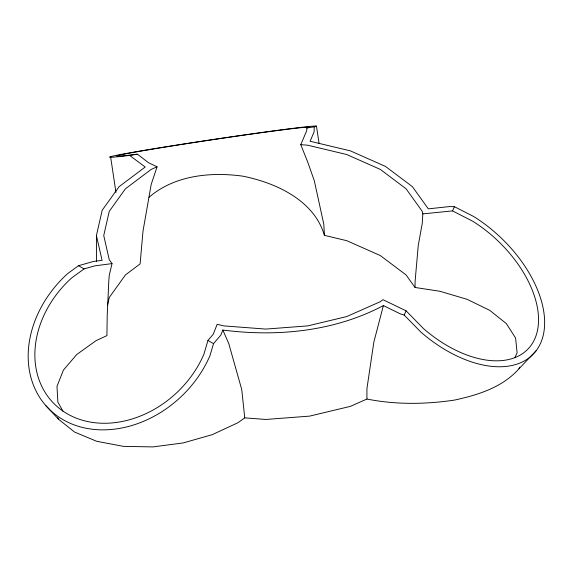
<?xml version="1.0" encoding="UTF-8"?>
<svg xmlns="http://www.w3.org/2000/svg" width="573" height="573" viewBox="0 0 573 573"><rect width="100%" height="100%" fill="white"/><g stroke="black" fill="none" stroke-linecap="round" stroke-linejoin="round"><path stroke-width="0.86" d="M514.955 357.531L517.097 352.832L515.6 338.027L506.274 323.537L489.743 310.344L467.145 299.342L440.021 291.285L415.06 287.467L415.067 281.622L418.261 245.452L422.244 223.398L422.824 213.887L422.244 211.337L406.056 188.775L380.314 169.407L346.758 154.538L307.687 145.198L300.761 144.668L306.77 130.558L306.82 127.98L309.234 127.177A96.758 1.991 -8.5 0 0 187.178 143.594A96.758 1.991 -8.5 0 0 131.539 154.918L137.413 154.187L148.557 162.761L157.074 166.8L151.193 184.427L142.992 231.191L140.113 263.888L125.444 274.925L109.257 297.487L107.488 305.266M316.468 126.089L314.226 126.834L314.133 131.79L310.108 141.245L350.418 150.878L385.486 166.421L412.395 186.662L428.318 208.851L449.533 206.581L454.439 206.703L473.649 216.494A104.078 61.841 43.5 0 1 540.425 343.535A104.078 61.841 43.5 0 1 420.79 332.003L404.166 315.028L400.534 313.954L383.387 305.602C334.388 331.516 277.21 337.074 222.833 330.048L220.849 335.069L213.521 343.65L210.012 355.547A104.078 83.694 -43 0 1 63.03 419.68A104.078 83.694 -43 0 1 67.836 273.464L78.515 265.7L93.378 261.467L102.073 260.328L96.422 235.546L102.187 210.241L119.105 186.662L145.205 167.03L129.605 155.398L125.329 155.928A104.078 2.142 -8.5 0 1 185.186 143.744A104.078 2.142 -8.5 0 1 316.468 126.089L319.111 143.673M157.074 166.8L151.193 169.407L125.444 188.775L109.257 211.337L103.742 235.546L109.257 259.755L112.022 263.601L109.257 275.334L108.798 280.992L107.208 315.888L106.915 335.62L96.013 340.691L76.725 354.515L63.417 370.094L56.985 386.36L57.887 402.203L63.037 411.264M383.387 305.602L373.861 342.024L366.921 388.709L366.942 399.037L350.418 406.357L309.578 416.127L265.75 419.457L244.75 417.86L238.024 422.681L212.268 434.656L183.245 442.922L152.941 446.911L123.424 446.36L96.694 441.289L74.583 432.063L58.596 419.3L46.041 405.834M422.824 213.887L452.498 210.9L472.546 221.121A96.758 57.493 43.5 0 1 534.623 339.223A96.758 57.493 43.5 0 1 423.404 328.508L406.114 310.845L382.972 299.686L380.314 301.685L346.758 316.554L307.687 325.894L265.75 329.081L223.821 325.894L217.16 324.304L213.206 334.303L207.963 340.441L203.916 354.186A96.758 77.806 -43 0 1 67.27 413.806A96.758 77.806 -43 0 1 71.74 277.869L84.066 268.909L94.703 265.879L112.022 263.601M366.942 399.037C395.764 404.782 425.417 404.402 454.403 400.104C478.004 394.998 502.428 387.398 518.98 368.776L519.711 367.178M404.166 315.028L406.114 310.845M452.498 210.9L454.439 206.703M148.98 197.313C174.321 175.331 210.549 171.721 242.708 176.147C275.842 182.751 314.176 200.256 324.397 235.338L346.758 240.689L380.314 255.551L406.056 274.925L415.06 287.467M518.98 368.776L536.242 350.612M129.605 155.398L137.413 154.187M306.82 127.98L314.226 126.834M78.515 265.7L84.066 268.909M207.963 340.441L213.521 343.65M57.723 417.753L58.596 419.3M222.833 330.048L228.763 343.549L241.756 389.568L244.75 417.86M300.761 144.668L307.687 161.987L314.298 180.696L323.817 224.308L324.397 235.338M110.646 157.052L115.961 192.435M96.422 235.546L96.422 261.302"/></g></svg>
